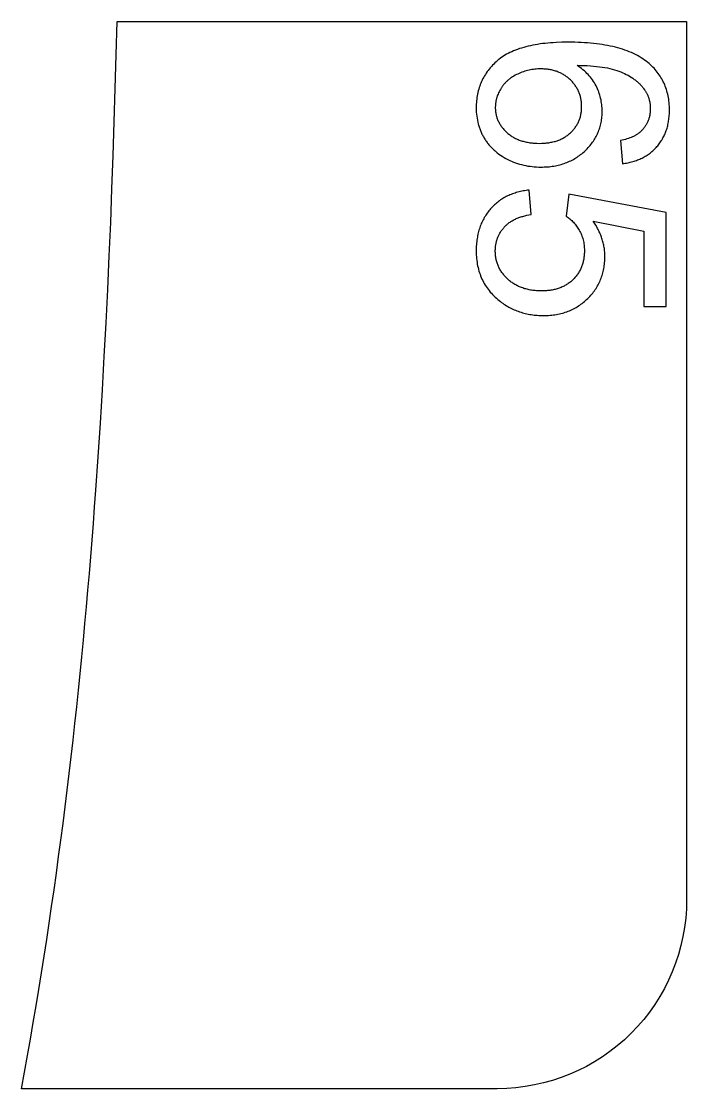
# Model space of a CAD drawing. Extents: x -16189 to 5251, y 3521 to 4024.
# Drawn here: x -13522.2 to -13346.5, y 3521.1 to 3803.1 of the extents above; entities that cross this region are included whole.
import ezdxf

# ---------------------------------------------------------------- set-up
doc = ezdxf.new("R2010")
doc.units = 0
doc.layers.add('LAYER_03', color=7, linetype='CONTINUOUS')

msp = doc.modelspace()

# ---------------------------------------------------------------- linework, layer by layer
at = {"layer": 'LAYER_03'}
for p, q in [((-13388.5, 3790.12), (-13388.88, 3790.02)), ((-13388.12, 3790.21), (-13388.5, 3790.12)), ((-13387.74, 3790.29), (-13388.12, 3790.21)), ((-13387.36, 3790.36), (-13387.74, 3790.29)), ((-13386.98, 3790.41), (-13387.36, 3790.36)), ((-13386.59, 3790.46), (-13386.98, 3790.41)), ((-13386.2, 3790.5), (-13386.59, 3790.46)), ((-13385.81, 3790.53), (-13386.2, 3790.5)), ((-13385.42, 3790.54), (-13385.81, 3790.53)), ((-13385.02, 3790.55), (-13385.42, 3790.54)), ((-13384.72, 3790.54), (-13385.02, 3790.55)), ((-13384.42, 3790.53), (-13384.72, 3790.54)), ((-13384.13, 3790.52), (-13384.42, 3790.53)), ((-13383.84, 3790.5), (-13384.13, 3790.52)), ((-13383.56, 3790.48), (-13383.84, 3790.5)), ((-13383.27, 3790.44), (-13383.56, 3790.48)), ((-13382.99, 3790.41), (-13383.27, 3790.44)), ((-13382.72, 3790.37), (-13382.99, 3790.41)), ((-13382.45, 3790.32), (-13382.72, 3790.37)), ((-13382.18, 3790.26), (-13382.45, 3790.32)), ((-13381.91, 3790.2), (-13382.18, 3790.26)), ((-13381.65, 3790.14), (-13381.91, 3790.2)), ((-13381.4, 3790.07), (-13381.65, 3790.14)), ((-13393.91, 3787.35), (-13394.04, 3787.22)), ((-13393.78, 3787.47), (-13393.91, 3787.35)), ((-13393.64, 3787.59), (-13393.78, 3787.47)), ((-13393.5, 3787.7), (-13393.64, 3787.59)), ((-13393.36, 3787.82), (-13393.5, 3787.7)), ((-13393.22, 3787.93), (-13393.36, 3787.82)), ((-13393.07, 3788.04), (-13393.22, 3787.93)), ((-13392.92, 3788.15), (-13393.07, 3788.04)), ((-13392.77, 3788.25), (-13392.92, 3788.15)), ((-13392.45, 3788.46), (-13392.77, 3788.25)), ((-13392.13, 3788.66), (-13392.45, 3788.46)), ((-13391.79, 3788.85), (-13392.13, 3788.66)), ((-13391.45, 3789.03), (-13391.79, 3788.85)), ((-13391.09, 3789.2), (-13391.45, 3789.03)), ((-13390.73, 3789.36), (-13391.09, 3789.2)), ((-13390.36, 3789.52), (-13390.73, 3789.36)), ((-13389.99, 3789.66), (-13390.36, 3789.52)), ((-13389.62, 3789.79), (-13389.99, 3789.66)), ((-13389.25, 3789.91), (-13389.62, 3789.79)), ((-13388.88, 3790.02), (-13389.25, 3789.91)), ((-13381.14, 3789.99), (-13381.4, 3790.07)), ((-13380.89, 3789.91), (-13381.14, 3789.99)), ((-13380.65, 3789.82), (-13380.89, 3789.91)), ((-13380.4, 3789.73), (-13380.65, 3789.82)), ((-13380.17, 3789.63), (-13380.4, 3789.73)), ((-13379.93, 3789.52), (-13380.17, 3789.63)), ((-13379.7, 3789.41), (-13379.93, 3789.52)), ((-13379.47, 3789.3), (-13379.7, 3789.41)), ((-13379.25, 3789.18), (-13379.47, 3789.3)), ((-13379.02, 3789.05), (-13379.25, 3789.18)), ((-13378.81, 3788.92), (-13379.02, 3789.05)), ((-13378.59, 3788.78), (-13378.81, 3788.92)), ((-13378.38, 3788.63), (-13378.59, 3788.78)), ((-13378.18, 3788.48), (-13378.38, 3788.63)), ((-13377.97, 3788.33), (-13378.18, 3788.48)), ((-13377.78, 3788.17), (-13377.97, 3788.33)), ((-13377.58, 3788), (-13377.78, 3788.17)), ((-13377.39, 3787.83), (-13377.58, 3788)), ((-13377.2, 3787.65), (-13377.39, 3787.83)), ((-13377.02, 3787.47), (-13377.2, 3787.65)), ((-13376.84, 3787.28), (-13377.02, 3787.47)), ((-13376.67, 3787.09), (-13376.84, 3787.28)), ((-13396.02, 3784.52), (-13396.17, 3784.21)), ((-13395.86, 3784.83), (-13396.02, 3784.52)), ((-13395.69, 3785.13), (-13395.86, 3784.83)), ((-13395.5, 3785.43), (-13395.69, 3785.13)), ((-13395.41, 3785.58), (-13395.5, 3785.43)), ((-13395.31, 3785.73), (-13395.41, 3785.58)), ((-13395.21, 3785.88), (-13395.31, 3785.73)), ((-13395.1, 3786.02), (-13395.21, 3785.88)), ((-13395, 3786.16), (-13395.1, 3786.02)), ((-13394.89, 3786.3), (-13395, 3786.16)), ((-13394.77, 3786.44), (-13394.89, 3786.3)), ((-13394.66, 3786.58), (-13394.77, 3786.44)), ((-13394.54, 3786.71), (-13394.66, 3786.58)), ((-13394.42, 3786.84), (-13394.54, 3786.71)), ((-13394.3, 3786.97), (-13394.42, 3786.84)), ((-13394.17, 3787.1), (-13394.3, 3786.97)), ((-13394.04, 3787.22), (-13394.17, 3787.1)), ((-13376.5, 3786.91), (-13376.67, 3787.09)), ((-13376.34, 3786.71), (-13376.5, 3786.91)), ((-13376.19, 3786.52), (-13376.34, 3786.71)), ((-13376.04, 3786.32), (-13376.19, 3786.52)), ((-13375.9, 3786.12), (-13376.04, 3786.32)), ((-13375.76, 3785.92), (-13375.9, 3786.12)), ((-13375.63, 3785.72), (-13375.76, 3785.92)), ((-13375.5, 3785.51), (-13375.63, 3785.72)), ((-13375.38, 3785.3), (-13375.5, 3785.51)), ((-13375.27, 3785.09), (-13375.38, 3785.3)), ((-13375.16, 3784.87), (-13375.27, 3785.09)), ((-13375.06, 3784.66), (-13375.16, 3784.87)), ((-13374.96, 3784.44), (-13375.06, 3784.66)), ((-13396.92, 3781.67), (-13396.95, 3781.51)), ((-13396.9, 3781.83), (-13396.92, 3781.67)), ((-13396.87, 3781.99), (-13396.9, 3781.83)), ((-13396.84, 3782.15), (-13396.87, 3781.99)), ((-13396.81, 3782.32), (-13396.84, 3782.15)), ((-13396.77, 3782.48), (-13396.81, 3782.32)), ((-13396.73, 3782.64), (-13396.77, 3782.48)), ((-13396.69, 3782.8), (-13396.73, 3782.64)), ((-13396.64, 3782.95), (-13396.69, 3782.8)), ((-13396.59, 3783.11), (-13396.64, 3782.95)), ((-13396.54, 3783.27), (-13396.59, 3783.11)), ((-13396.49, 3783.43), (-13396.54, 3783.27)), ((-13396.43, 3783.59), (-13396.49, 3783.43)), ((-13396.3, 3783.9), (-13396.43, 3783.59)), ((-13396.17, 3784.21), (-13396.3, 3783.9)), ((-13374.87, 3784.22), (-13374.96, 3784.44)), ((-13374.79, 3783.99), (-13374.87, 3784.22)), ((-13374.71, 3783.76), (-13374.79, 3783.99)), ((-13374.64, 3783.54), (-13374.71, 3783.76)), ((-13374.57, 3783.3), (-13374.64, 3783.54)), ((-13374.51, 3783.07), (-13374.57, 3783.3)), ((-13374.45, 3782.83), (-13374.51, 3783.07)), ((-13374.4, 3782.59), (-13374.45, 3782.83)), ((-13374.36, 3782.35), (-13374.4, 3782.59)), ((-13374.32, 3782.11), (-13374.36, 3782.35)), ((-13374.29, 3781.86), (-13374.32, 3782.11)), ((-13374.26, 3781.61), (-13374.29, 3781.86)), ((-13397.01, 3780.69), (-13397.02, 3780.52)), ((-13397.02, 3780.52), (-13397.02, 3780.36)), ((-13397.02, 3780.36), (-13397.02, 3780.11)), ((-13397.02, 3780.11), (-13397.01, 3779.87)), ((-13397, 3781.02), (-13397.01, 3780.85)), ((-13397.01, 3780.85), (-13397.01, 3780.69)), ((-13397.01, 3779.87), (-13396.99, 3779.64)), ((-13396.98, 3781.18), (-13397, 3781.02)), ((-13396.99, 3779.64), (-13396.97, 3779.4)), ((-13396.97, 3781.34), (-13396.98, 3781.18)), ((-13396.95, 3781.51), (-13396.97, 3781.34)), ((-13396.97, 3779.4), (-13396.94, 3779.17)), ((-13396.94, 3779.17), (-13396.91, 3778.94)), ((-13396.91, 3778.94), (-13396.87, 3778.71)), ((-13374.4, 3778.59), (-13374.36, 3778.83)), ((-13374.36, 3778.83), (-13374.32, 3779.07)), ((-13374.32, 3779.07), (-13374.29, 3779.32)), ((-13374.29, 3779.32), (-13374.26, 3779.57)), ((-13374.24, 3781.36), (-13374.26, 3781.61)), ((-13374.26, 3779.57), (-13374.24, 3779.82)), ((-13374.23, 3781.11), (-13374.24, 3781.36)), ((-13374.24, 3779.82), (-13374.23, 3780.08)), ((-13374.22, 3780.85), (-13374.23, 3781.11)), ((-13374.23, 3780.08), (-13374.22, 3780.33)), ((-13374.22, 3780.59), (-13374.22, 3780.85)), ((-13374.22, 3780.33), (-13374.22, 3780.59)), ((-13396.87, 3778.71), (-13396.82, 3778.48)), ((-13396.82, 3778.48), (-13396.77, 3778.26)), ((-13396.77, 3778.26), (-13396.71, 3778.03)), ((-13396.71, 3778.03), (-13396.65, 3777.81)), ((-13396.65, 3777.81), (-13396.58, 3777.59)), ((-13396.58, 3777.59), (-13396.5, 3777.38)), ((-13396.5, 3777.38), (-13396.42, 3777.16)), ((-13396.42, 3777.16), (-13396.33, 3776.95)), ((-13396.33, 3776.95), (-13396.24, 3776.74)), ((-13396.24, 3776.74), (-13396.13, 3776.53)), ((-13396.13, 3776.53), (-13396.03, 3776.33)), ((-13396.03, 3776.33), (-13395.91, 3776.13)), ((-13395.91, 3776.13), (-13395.79, 3775.92)), ((-13375.38, 3775.91), (-13375.27, 3776.12)), ((-13375.27, 3776.12), (-13375.16, 3776.33)), ((-13375.16, 3776.33), (-13375.06, 3776.54)), ((-13375.06, 3776.54), (-13374.96, 3776.76)), ((-13374.96, 3776.76), (-13374.87, 3776.98)), ((-13374.87, 3776.98), (-13374.79, 3777.2)), ((-13374.79, 3777.2), (-13374.71, 3777.42)), ((-13374.71, 3777.42), (-13374.64, 3777.65)), ((-13374.64, 3777.65), (-13374.57, 3777.88)), ((-13374.57, 3777.88), (-13374.51, 3778.11)), ((-13374.51, 3778.11), (-13374.45, 3778.35)), ((-13374.45, 3778.35), (-13374.4, 3778.59)), ((-13395.79, 3775.92), (-13395.67, 3775.73)), ((-13395.67, 3775.73), (-13395.54, 3775.53)), ((-13395.54, 3775.53), (-13395.4, 3775.33)), ((-13395.4, 3775.33), (-13395.26, 3775.14)), ((-13395.26, 3775.14), (-13395.11, 3774.95)), ((-13395.11, 3774.95), (-13394.95, 3774.76)), ((-13394.95, 3774.76), (-13394.79, 3774.58)), ((-13394.79, 3774.58), (-13394.62, 3774.39)), ((-13394.62, 3774.39), (-13394.44, 3774.21)), ((-13394.44, 3774.21), (-13394.26, 3774.03)), ((-13394.26, 3774.03), (-13394.08, 3773.85)), ((-13394.08, 3773.85), (-13393.88, 3773.68)), ((-13393.88, 3773.68), (-13393.69, 3773.5)), ((-13393.69, 3773.5), (-13393.48, 3773.34)), ((-13393.48, 3773.34), (-13393.28, 3773.18)), ((-13393.28, 3773.18), (-13393.06, 3773.02)), ((-13377.78, 3773.15), (-13377.58, 3773.31)), ((-13377.58, 3773.31), (-13377.39, 3773.47)), ((-13377.39, 3773.47), (-13377.2, 3773.64)), ((-13377.2, 3773.64), (-13377.02, 3773.81)), ((-13377.02, 3773.81), (-13376.84, 3773.99)), ((-13376.84, 3773.99), (-13376.67, 3774.17)), ((-13376.67, 3774.17), (-13376.5, 3774.35)), ((-13376.5, 3774.35), (-13376.34, 3774.54)), ((-13376.34, 3774.54), (-13376.19, 3774.73)), ((-13376.19, 3774.73), (-13376.04, 3774.92)), ((-13376.04, 3774.92), (-13375.9, 3775.11)), ((-13375.9, 3775.11), (-13375.76, 3775.31)), ((-13375.76, 3775.31), (-13375.63, 3775.51)), ((-13375.63, 3775.51), (-13375.5, 3775.71)), ((-13375.5, 3775.71), (-13375.38, 3775.91)), ((-13393.06, 3773.02), (-13392.85, 3772.87)), ((-13392.85, 3772.87), (-13392.63, 3772.73)), ((-13392.63, 3772.73), (-13392.4, 3772.59)), ((-13392.4, 3772.59), (-13392.18, 3772.45)), ((-13392.18, 3772.45), (-13391.94, 3772.32)), ((-13391.94, 3772.32), (-13391.7, 3772.2)), ((-13391.7, 3772.2), (-13391.46, 3772.08)), ((-13391.46, 3772.08), (-13391.22, 3771.97)), ((-13391.22, 3771.97), (-13390.97, 3771.87)), ((-13390.97, 3771.87), (-13390.71, 3771.76)), ((-13390.71, 3771.76), (-13390.45, 3771.67)), ((-13390.45, 3771.67), (-13390.19, 3771.58)), ((-13390.19, 3771.58), (-13389.92, 3771.49)), ((-13389.92, 3771.49), (-13389.64, 3771.42)), ((-13389.64, 3771.42), (-13389.37, 3771.34)), ((-13389.37, 3771.34), (-13389.09, 3771.27)), ((-13389.09, 3771.27), (-13388.8, 3771.21)), ((-13388.8, 3771.21), (-13388.51, 3771.15)), ((-13388.51, 3771.15), (-13388.21, 3771.1)), ((-13388.21, 3771.1), (-13387.92, 3771.05)), ((-13387.92, 3771.05), (-13387.61, 3771.01)), ((-13387.61, 3771.01), (-13387.3, 3770.98)), ((-13387.3, 3770.98), (-13386.99, 3770.95)), ((-13386.99, 3770.95), (-13386.67, 3770.92)), ((-13386.67, 3770.92), (-13386.35, 3770.9)), ((-13386.35, 3770.9), (-13386.03, 3770.89)), ((-13386.03, 3770.89), (-13385.36, 3770.88)), ((-13385.36, 3770.88), (-13384.72, 3770.89)), ((-13384.72, 3770.89), (-13384.41, 3770.9)), ((-13384.41, 3770.9), (-13384.1, 3770.92)), ((-13384.1, 3770.92), (-13383.8, 3770.95)), ((-13383.8, 3770.95), (-13383.5, 3770.98)), ((-13383.5, 3770.98), (-13383.2, 3771.01)), ((-13383.2, 3771.01), (-13382.91, 3771.05)), ((-13382.91, 3771.05), (-13382.62, 3771.1)), ((-13382.62, 3771.1), (-13382.34, 3771.15)), ((-13382.34, 3771.15), (-13382.06, 3771.21)), ((-13382.06, 3771.21), (-13381.79, 3771.27)), ((-13381.79, 3771.27), (-13381.52, 3771.34)), ((-13381.52, 3771.34), (-13381.25, 3771.41)), ((-13381.25, 3771.41), (-13380.99, 3771.49)), ((-13380.99, 3771.49), (-13380.73, 3771.57)), ((-13380.73, 3771.57), (-13380.48, 3771.66)), ((-13380.48, 3771.66), (-13380.23, 3771.75)), ((-13380.23, 3771.75), (-13379.99, 3771.85)), ((-13379.99, 3771.85), (-13379.75, 3771.96)), ((-13379.75, 3771.96), (-13379.51, 3772.07)), ((-13379.51, 3772.07), (-13379.28, 3772.19)), ((-13379.28, 3772.19), (-13379.05, 3772.31)), ((-13379.05, 3772.31), (-13378.83, 3772.43)), ((-13378.83, 3772.43), (-13378.61, 3772.57)), ((-13378.61, 3772.57), (-13378.4, 3772.7)), ((-13378.4, 3772.7), (-13378.19, 3772.85)), ((-13378.19, 3772.85), (-13377.98, 3772.99)), ((-13377.98, 3772.99), (-13377.78, 3773.15))]:
    msp.add_line(p, q, dxfattribs=at)
msp.add_lwpolyline([(-13396.5, 3521.11), (-13522.16, 3521.11), (-13521.35, 3525.48), (-13520.55, 3529.85), (-13519.77, 3534.23), (-13519.01, 3538.6), (-13518.27, 3542.97), (-13517.54, 3547.35), (-13516.83, 3551.73), (-13516.14, 3556.11), (-13515.46, 3560.49), (-13514.8, 3564.87), (-13514.16, 3569.26), (-13513.53, 3573.64), (-13512.91, 3578.03), (-13512.31, 3582.41), (-13511.73, 3586.8), (-13511.16, 3591.19), (-13510.6, 3595.59), (-13510.06, 3599.98), (-13509.53, 3604.37), (-13509.01, 3608.77), (-13508.51, 3613.17), (-13508.03, 3617.56), (-13507.55, 3621.96), (-13507.09, 3626.36), (-13506.64, 3630.76), (-13506.21, 3635.17), (-13505.78, 3639.57), (-13505.37, 3643.98), (-13504.97, 3648.38), (-13504.58, 3652.79), (-13504.21, 3657.2), (-13503.84, 3661.6), (-13503.49, 3666.01), (-13503.14, 3670.43), (-13502.81, 3674.84), (-13502.49, 3679.25), (-13501.87, 3688.08), (-13501.3, 3696.91), (-13500.76, 3705.74), (-13500.25, 3714.58), (-13499.78, 3723.42), (-13499.35, 3732.27), (-13498.95, 3741.12), (-13498.57, 3749.97), (-13498.23, 3758.82), (-13497.91, 3767.67), (-13497.62, 3776.53), (-13497.36, 3785.39), (-13497.11, 3794.25), (-13496.89, 3803.11), (-13346.5, 3803.11), (-13346.5, 3571.11, -0.414214)], format="xyb", close=True, dxfattribs=at)
for points in [[(-13363.48, 3765.5), (-13363.12, 3765.54), (-13362.76, 3765.6), (-13362.41, 3765.66), (-13362.06, 3765.73), (-13361.72, 3765.8), (-13361.38, 3765.88), (-13361.05, 3765.97), (-13360.73, 3766.06), (-13360.4, 3766.16), (-13360.09, 3766.26), (-13359.77, 3766.37), (-13359.47, 3766.48), (-13359.16, 3766.6), (-13358.86, 3766.73), (-13358.57, 3766.86), (-13358.28, 3767), (-13358, 3767.14), (-13357.72, 3767.29), (-13357.45, 3767.45), (-13357.18, 3767.61), (-13356.92, 3767.78), (-13356.66, 3767.95), (-13356.41, 3768.13), (-13356.16, 3768.32), (-13355.91, 3768.51), (-13355.68, 3768.7), (-13355.44, 3768.91), (-13355.21, 3769.12), (-13354.99, 3769.33), (-13354.77, 3769.55), (-13354.56, 3769.78), (-13354.35, 3770.01), (-13354.14, 3770.25), (-13353.95, 3770.49), (-13353.76, 3770.74), (-13353.57, 3770.99), (-13353.4, 3771.24), (-13353.22, 3771.5), (-13353.06, 3771.76), (-13352.9, 3772.03), (-13352.75, 3772.3), (-13352.6, 3772.57), (-13352.47, 3772.85), (-13352.33, 3773.14), (-13352.21, 3773.42), (-13352.09, 3773.71), (-13351.97, 3774.01), (-13351.87, 3774.31), (-13351.77, 3774.61), (-13351.67, 3774.92), (-13351.59, 3775.23), (-13351.51, 3775.55), (-13351.43, 3775.87), (-13351.36, 3776.2), (-13351.3, 3776.53), (-13351.25, 3776.86), (-13351.2, 3777.2), (-13351.16, 3777.54), (-13351.12, 3777.88), (-13351.09, 3778.23), (-13351.07, 3778.59), (-13351.05, 3778.95), (-13351.04, 3779.31), (-13351.04, 3779.67), (-13351.05, 3780.16), (-13351.06, 3780.65), (-13351.09, 3781.13), (-13351.13, 3781.6), (-13351.18, 3782.07), (-13351.24, 3782.53), (-13351.32, 3782.98), (-13351.4, 3783.43), (-13351.49, 3783.87), (-13351.6, 3784.3), (-13351.72, 3784.73), (-13351.85, 3785.15), (-13351.99, 3785.56), (-13352.14, 3785.97), (-13352.3, 3786.38), (-13352.47, 3786.77), (-13352.66, 3787.16), (-13352.85, 3787.54), (-13353.06, 3787.92), (-13353.28, 3788.29), (-13353.51, 3788.66), (-13353.75, 3789.02), (-13354, 3789.37), (-13354.26, 3789.71), (-13354.54, 3790.05), (-13354.82, 3790.39), (-13355.12, 3790.71), (-13355.43, 3791.03), (-13355.74, 3791.35), (-13356.07, 3791.65), (-13356.42, 3791.96), (-13356.77, 3792.25), (-13357.19, 3792.58), (-13357.62, 3792.9), (-13358.07, 3793.21), (-13358.54, 3793.5), (-13359.02, 3793.79), (-13359.51, 3794.07), (-13360.02, 3794.34), (-13360.55, 3794.59), (-13361.09, 3794.84), (-13361.65, 3795.07), (-13362.22, 3795.3), (-13362.81, 3795.51), (-13363.42, 3795.72), (-13364.04, 3795.91), (-13364.67, 3796.09), (-13365.32, 3796.26), (-13365.99, 3796.43), (-13366.67, 3796.58), (-13367.37, 3796.72), (-13368.08, 3796.85), (-13368.81, 3796.97), (-13369.55, 3797.08), (-13370.31, 3797.18), (-13371.08, 3797.27), (-13371.87, 3797.35), (-13372.68, 3797.41), (-13373.5, 3797.47), (-13374.33, 3797.52), (-13375.18, 3797.55), (-13376.05, 3797.58), (-13376.93, 3797.6), (-13377.83, 3797.6), (-13379.42, 3797.58), (-13380.95, 3797.53), (-13381.7, 3797.48), (-13382.43, 3797.43), (-13383.15, 3797.37), (-13383.85, 3797.3), (-13384.54, 3797.22), (-13385.21, 3797.13), (-13385.87, 3797.03), (-13386.52, 3796.92), (-13387.15, 3796.8), (-13387.76, 3796.68), (-13388.37, 3796.54), (-13388.95, 3796.39), (-13389.53, 3796.24), (-13390.09, 3796.07), (-13390.63, 3795.9), (-13391.16, 3795.71), (-13391.68, 3795.52), (-13392.18, 3795.31), (-13392.67, 3795.1), (-13393.15, 3794.88), (-13393.61, 3794.65), (-13394.05, 3794.41), (-13394.48, 3794.16), (-13394.9, 3793.9), (-13395.3, 3793.63), (-13395.69, 3793.35), (-13396.06, 3793.06), (-13396.25, 3792.91), (-13396.42, 3792.76), (-13396.77, 3792.46), (-13397.11, 3792.15), (-13397.43, 3791.83), (-13397.75, 3791.51), (-13398.05, 3791.18), (-13398.34, 3790.85), (-13398.62, 3790.51), (-13398.89, 3790.16), (-13399.15, 3789.82), (-13399.4, 3789.46), (-13399.63, 3789.1), (-13399.86, 3788.73), (-13400.08, 3788.36), (-13400.28, 3787.99), (-13400.47, 3787.6), (-13400.65, 3787.21), (-13400.82, 3786.82), (-13400.98, 3786.42), (-13401.13, 3786.02), (-13401.27, 3785.61), (-13401.4, 3785.19), (-13401.51, 3784.77), (-13401.62, 3784.34), (-13401.71, 3783.91), (-13401.79, 3783.47), (-13401.87, 3783.03), (-13401.93, 3782.58), (-13401.98, 3782.13), (-13402.01, 3781.67), (-13402.04, 3781.2), (-13402.06, 3780.73), (-13402.06, 3780.25), (-13402.06, 3779.69), (-13402.03, 3779.14), (-13401.99, 3778.6), (-13401.93, 3778.06), (-13401.85, 3777.53), (-13401.76, 3777.01), (-13401.65, 3776.5), (-13401.53, 3775.99), (-13401.46, 3775.74), (-13401.38, 3775.49), (-13401.31, 3775.25), (-13401.23, 3775), (-13401.14, 3774.76), (-13401.05, 3774.52), (-13400.95, 3774.28), (-13400.86, 3774.04), (-13400.75, 3773.81), (-13400.65, 3773.57), (-13400.54, 3773.34), (-13400.42, 3773.11), (-13400.3, 3772.88), (-13400.18, 3772.66), (-13400.05, 3772.43), (-13399.92, 3772.21), (-13399.78, 3771.99), (-13399.64, 3771.77), (-13399.5, 3771.56), (-13399.35, 3771.35), (-13399.2, 3771.14), (-13399.05, 3770.93), (-13398.89, 3770.73), (-13398.72, 3770.53), (-13398.56, 3770.34), (-13398.39, 3770.14), (-13398.22, 3769.95), (-13398.04, 3769.76), (-13397.86, 3769.58), (-13397.68, 3769.4), (-13397.49, 3769.22), (-13397.3, 3769.04), (-13397.1, 3768.87), (-13396.9, 3768.7), (-13396.7, 3768.53), (-13396.49, 3768.37), (-13396.07, 3768.05), (-13395.63, 3767.75), (-13395.18, 3767.45), (-13394.71, 3767.17), (-13394.23, 3766.9), (-13393.73, 3766.64), (-13393.22, 3766.39), (-13392.71, 3766.16), (-13392.19, 3765.95), (-13391.67, 3765.75), (-13391.14, 3765.57), (-13390.61, 3765.4), (-13390.07, 3765.25), (-13389.53, 3765.12), (-13388.98, 3765), (-13388.42, 3764.89), (-13387.86, 3764.81), (-13387.3, 3764.74), (-13386.73, 3764.68), (-13386.15, 3764.64), (-13385.57, 3764.62), (-13384.99, 3764.61), (-13384.54, 3764.61), (-13384.1, 3764.63), (-13383.67, 3764.65), (-13383.24, 3764.68), (-13382.82, 3764.71), (-13382.4, 3764.76), (-13381.98, 3764.82), (-13381.57, 3764.88), (-13381.17, 3764.95), (-13380.77, 3765.03), (-13380.38, 3765.12), (-13379.99, 3765.22), (-13379.61, 3765.32), (-13379.23, 3765.43), (-13378.86, 3765.56), (-13378.49, 3765.69), (-13378.13, 3765.83), (-13377.77, 3765.97), (-13377.42, 3766.13), (-13377.07, 3766.29), (-13376.73, 3766.47), (-13376.4, 3766.65), (-13376.06, 3766.84), (-13375.74, 3767.03), (-13375.42, 3767.24), (-13375.1, 3767.46), (-13374.79, 3767.68), (-13374.49, 3767.91), (-13374.18, 3768.15), (-13373.89, 3768.4), (-13373.6, 3768.66), (-13373.31, 3768.92), (-13373.04, 3769.19), (-13372.77, 3769.47), (-13372.51, 3769.74), (-13372.26, 3770.03), (-13372.01, 3770.31), (-13371.78, 3770.6), (-13371.56, 3770.89), (-13371.34, 3771.19), (-13371.13, 3771.49), (-13370.93, 3771.79), (-13370.74, 3772.1), (-13370.56, 3772.41), (-13370.39, 3772.72), (-13370.23, 3773.04), (-13370.07, 3773.36), (-13369.93, 3773.69), (-13369.79, 3774.02), (-13369.66, 3774.35), (-13369.54, 3774.68), (-13369.43, 3775.02), (-13369.33, 3775.36), (-13369.24, 3775.71), (-13369.16, 3776.06), (-13369.08, 3776.41), (-13369.01, 3776.77), (-13368.96, 3777.13), (-13368.91, 3777.49), (-13368.87, 3777.86), (-13368.84, 3778.23), (-13368.82, 3778.61), (-13368.8, 3778.99), (-13368.8, 3779.37), (-13368.81, 3779.8), (-13368.82, 3780.24), (-13368.86, 3780.67), (-13368.9, 3781.1), (-13368.96, 3781.53), (-13369.03, 3781.96), (-13369.11, 3782.38), (-13369.21, 3782.8), (-13369.32, 3783.22), (-13369.44, 3783.64), (-13369.57, 3784.05), (-13369.72, 3784.46), (-13369.88, 3784.87), (-13370.05, 3785.28), (-13370.24, 3785.68), (-13370.43, 3786.08), (-13370.65, 3786.48), (-13370.87, 3786.87), (-13371.11, 3787.25), (-13371.36, 3787.62), (-13371.63, 3787.99), (-13371.91, 3788.35), (-13372.2, 3788.7), (-13372.51, 3789.04), (-13372.83, 3789.37), (-13373.16, 3789.7), (-13373.51, 3790.02), (-13373.87, 3790.33), (-13374.24, 3790.64), (-13374.63, 3790.93), (-13375.03, 3791.22), (-13375.45, 3791.5), (-13374.52, 3791.49), (-13373.62, 3791.46), (-13372.75, 3791.42), (-13371.91, 3791.37), (-13371.09, 3791.3), (-13370.31, 3791.22), (-13369.54, 3791.13), (-13368.81, 3791.03), (-13368.1, 3790.92), (-13367.42, 3790.79), (-13366.76, 3790.65), (-13366.13, 3790.5), (-13365.53, 3790.33), (-13364.96, 3790.15), (-13364.68, 3790.06), (-13364.41, 3789.96), (-13364.15, 3789.87), (-13363.89, 3789.76), (-13363.39, 3789.55), (-13362.91, 3789.33), (-13362.44, 3789.09), (-13361.98, 3788.85), (-13361.55, 3788.6), (-13361.12, 3788.34), (-13360.71, 3788.07), (-13360.32, 3787.79), (-13360.13, 3787.64), (-13359.94, 3787.5), (-13359.76, 3787.35), (-13359.58, 3787.2), (-13359.4, 3787.04), (-13359.23, 3786.89), (-13359.06, 3786.73), (-13358.9, 3786.57), (-13358.74, 3786.4), (-13358.58, 3786.24), (-13358.43, 3786.07), (-13358.28, 3785.9), (-13358.14, 3785.73), (-13357.99, 3785.55), (-13357.86, 3785.38), (-13357.62, 3785.06), (-13357.52, 3784.92), (-13357.43, 3784.77), (-13357.34, 3784.63), (-13357.25, 3784.49), (-13357.17, 3784.34), (-13357.08, 3784.19), (-13357.01, 3784.04), (-13356.93, 3783.89), (-13356.86, 3783.74), (-13356.79, 3783.59), (-13356.72, 3783.43), (-13356.66, 3783.28), (-13356.6, 3783.12), (-13356.55, 3782.96), (-13356.49, 3782.8), (-13356.45, 3782.64), (-13356.4, 3782.48), (-13356.36, 3782.31), (-13356.32, 3782.15), (-13356.28, 3781.98), (-13356.25, 3781.81), (-13356.22, 3781.64), (-13356.19, 3781.47), (-13356.16, 3781.3), (-13356.14, 3781.12), (-13356.13, 3780.95), (-13356.11, 3780.77), (-13356.1, 3780.59), (-13356.09, 3780.41), (-13356.09, 3780.23), (-13356.09, 3780.05), (-13356.09, 3779.82), (-13356.1, 3779.6), (-13356.11, 3779.38), (-13356.13, 3779.16), (-13356.15, 3778.94), (-13356.18, 3778.72), (-13356.21, 3778.51), (-13356.25, 3778.3), (-13356.29, 3778.09), (-13356.34, 3777.88), (-13356.4, 3777.68), (-13356.45, 3777.48), (-13356.52, 3777.28), (-13356.59, 3777.08), (-13356.66, 3776.88), (-13356.74, 3776.69), (-13356.83, 3776.5), (-13356.92, 3776.31), (-13357.01, 3776.13), (-13357.11, 3775.94), (-13357.22, 3775.76), (-13357.33, 3775.58), (-13357.44, 3775.4), (-13357.56, 3775.23), (-13357.69, 3775.06), (-13357.82, 3774.89), (-13357.95, 3774.72), (-13358.1, 3774.55), (-13358.24, 3774.39), (-13358.39, 3774.23), (-13358.55, 3774.07), (-13358.71, 3773.91), (-13358.81, 3773.82), (-13358.92, 3773.73), (-13359.03, 3773.64), (-13359.15, 3773.55), (-13359.27, 3773.46), (-13359.39, 3773.38), (-13359.52, 3773.29), (-13359.65, 3773.21), (-13359.79, 3773.12), (-13359.93, 3773.04), (-13360.07, 3772.96), (-13360.22, 3772.88), (-13360.52, 3772.73), (-13360.84, 3772.58), (-13361.18, 3772.44), (-13361.53, 3772.31), (-13361.89, 3772.17), (-13362.28, 3772.05), (-13362.67, 3771.93), (-13363.09, 3771.81), (-13363.52, 3771.7), (-13363.96, 3771.6)], [(-13388.12, 3758.51), (-13388.52, 3758.47), (-13388.9, 3758.42), (-13389.28, 3758.36), (-13389.66, 3758.3), (-13390.03, 3758.23), (-13390.4, 3758.15), (-13390.76, 3758.06), (-13391.12, 3757.97), (-13391.47, 3757.87), (-13391.82, 3757.76), (-13392.16, 3757.65), (-13392.5, 3757.53), (-13392.84, 3757.4), (-13393.16, 3757.26), (-13393.49, 3757.12), (-13393.81, 3756.97), (-13394.12, 3756.81), (-13394.43, 3756.65), (-13394.73, 3756.48), (-13395.03, 3756.3), (-13395.33, 3756.11), (-13395.62, 3755.92), (-13395.9, 3755.72), (-13396.18, 3755.51), (-13396.46, 3755.29), (-13396.73, 3755.07), (-13396.99, 3754.84), (-13397.25, 3754.6), (-13397.51, 3754.36), (-13397.76, 3754.11), (-13398.01, 3753.85), (-13398.25, 3753.58), (-13398.48, 3753.31), (-13398.71, 3753.03), (-13398.93, 3752.75), (-13399.14, 3752.47), (-13399.35, 3752.17), (-13399.54, 3751.88), (-13399.73, 3751.58), (-13399.92, 3751.27), (-13400.09, 3750.96), (-13400.26, 3750.64), (-13400.42, 3750.32), (-13400.57, 3750), (-13400.72, 3749.67), (-13400.86, 3749.33), (-13400.99, 3748.99), (-13401.11, 3748.65), (-13401.23, 3748.3), (-13401.33, 3747.94), (-13401.43, 3747.58), (-13401.53, 3747.22), (-13401.61, 3746.85), (-13401.69, 3746.47), (-13401.76, 3746.09), (-13401.83, 3745.71), (-13401.88, 3745.32), (-13401.93, 3744.92), (-13401.97, 3744.52), (-13402, 3744.12), (-13402.03, 3743.71), (-13402.05, 3743.3), (-13402.06, 3742.88), (-13402.06, 3742.45), (-13402.06, 3741.94), (-13402.04, 3741.43), (-13402.01, 3740.93), (-13401.97, 3740.43), (-13401.92, 3739.94), (-13401.85, 3739.46), (-13401.77, 3738.98), (-13401.68, 3738.52), (-13401.58, 3738.05), (-13401.47, 3737.6), (-13401.35, 3737.15), (-13401.21, 3736.71), (-13401.06, 3736.28), (-13400.9, 3735.85), (-13400.73, 3735.43), (-13400.55, 3735.02), (-13400.35, 3734.61), (-13400.14, 3734.21), (-13399.93, 3733.82), (-13399.69, 3733.43), (-13399.45, 3733.05), (-13399.2, 3732.68), (-13398.93, 3732.31), (-13398.65, 3731.96), (-13398.36, 3731.6), (-13398.06, 3731.26), (-13397.74, 3730.92), (-13397.42, 3730.59), (-13397.08, 3730.26), (-13396.73, 3729.95), (-13396.37, 3729.64), (-13396, 3729.33), (-13395.69, 3729.09), (-13395.37, 3728.85), (-13395.05, 3728.63), (-13394.73, 3728.41), (-13394.41, 3728.19), (-13394.08, 3727.99), (-13393.75, 3727.79), (-13393.41, 3727.6), (-13393.07, 3727.42), (-13392.73, 3727.25), (-13392.38, 3727.08), (-13392.03, 3726.92), (-13391.68, 3726.77), (-13391.32, 3726.63), (-13390.96, 3726.5), (-13390.6, 3726.37), (-13390.23, 3726.25), (-13389.86, 3726.14), (-13389.48, 3726.03), (-13389.1, 3725.94), (-13388.72, 3725.85), (-13388.33, 3725.77), (-13387.94, 3725.69), (-13387.55, 3725.63), (-13387.15, 3725.57), (-13386.75, 3725.52), (-13386.35, 3725.48), (-13385.94, 3725.44), (-13385.53, 3725.41), (-13385.11, 3725.39), (-13384.69, 3725.38), (-13384.27, 3725.38), (-13383.83, 3725.38), (-13383.39, 3725.4), (-13382.96, 3725.42), (-13382.53, 3725.45), (-13382.11, 3725.49), (-13381.69, 3725.54), (-13381.28, 3725.59), (-13380.87, 3725.66), (-13380.47, 3725.74), (-13380.07, 3725.82), (-13379.68, 3725.91), (-13379.29, 3726.01), (-13378.91, 3726.12), (-13378.54, 3726.24), (-13378.16, 3726.37), (-13377.8, 3726.5), (-13377.44, 3726.65), (-13377.08, 3726.8), (-13376.73, 3726.97), (-13376.38, 3727.14), (-13376.04, 3727.32), (-13375.7, 3727.51), (-13375.37, 3727.7), (-13375.04, 3727.91), (-13374.72, 3728.13), (-13374.41, 3728.35), (-13374.1, 3728.58), (-13373.79, 3728.82), (-13373.49, 3729.07), (-13373.19, 3729.33), (-13372.9, 3729.6), (-13372.62, 3729.88), (-13372.34, 3730.16), (-13372.07, 3730.45), (-13371.81, 3730.74), (-13371.55, 3731.03), (-13371.31, 3731.33), (-13371.08, 3731.64), (-13370.85, 3731.94), (-13370.63, 3732.26), (-13370.42, 3732.57), (-13370.23, 3732.89), (-13370.04, 3733.21), (-13369.85, 3733.54), (-13369.68, 3733.87), (-13369.52, 3734.21), (-13369.36, 3734.55), (-13369.22, 3734.89), (-13369.08, 3735.24), (-13368.95, 3735.59), (-13368.83, 3735.94), (-13368.72, 3736.3), (-13368.62, 3736.66), (-13368.53, 3737.03), (-13368.44, 3737.4), (-13368.37, 3737.78), (-13368.3, 3738.16), (-13368.24, 3738.54), (-13368.19, 3738.93), (-13368.15, 3739.32), (-13368.12, 3739.71), (-13368.1, 3740.11), (-13368.09, 3740.51), (-13368.08, 3740.92), (-13368.09, 3741.23), (-13368.1, 3741.54), (-13368.11, 3741.84), (-13368.13, 3742.15), (-13368.16, 3742.45), (-13368.19, 3742.76), (-13368.23, 3743.06), (-13368.28, 3743.36), (-13368.33, 3743.67), (-13368.39, 3743.97), (-13368.45, 3744.27), (-13368.52, 3744.57), (-13368.6, 3744.86), (-13368.68, 3745.16), (-13368.77, 3745.46), (-13368.87, 3745.75), (-13368.97, 3746.05), (-13369.08, 3746.34), (-13369.19, 3746.63), (-13369.31, 3746.93), (-13369.43, 3747.22), (-13369.57, 3747.51), (-13369.7, 3747.8), (-13369.85, 3748.09), (-13370, 3748.37), (-13370.15, 3748.66), (-13370.48, 3749.23), (-13370.84, 3749.8), (-13371.22, 3750.36), (-13357.79, 3747.67), (-13357.79, 3727.73), (-13351.93, 3727.73), (-13351.93, 3752.58), (-13377.59, 3757.42), (-13378.34, 3751.66), (-13378.08, 3751.48), (-13377.82, 3751.3), (-13377.57, 3751.11), (-13377.32, 3750.91), (-13377.08, 3750.71), (-13376.84, 3750.49), (-13376.62, 3750.27), (-13376.4, 3750.04), (-13376.18, 3749.8), (-13375.97, 3749.55), (-13375.77, 3749.3), (-13375.57, 3749.04), (-13375.38, 3748.77), (-13375.2, 3748.49), (-13375.02, 3748.2), (-13374.85, 3747.91), (-13374.69, 3747.61), (-13374.53, 3747.3), (-13374.39, 3746.99), (-13374.26, 3746.68), (-13374.14, 3746.36), (-13374.03, 3746.04), (-13373.93, 3745.71), (-13373.84, 3745.38), (-13373.76, 3745.04), (-13373.69, 3744.7), (-13373.63, 3744.35), (-13373.59, 3744), (-13373.55, 3743.65), (-13373.52, 3743.29), (-13373.51, 3742.93), (-13373.5, 3742.56), (-13373.51, 3742.26), (-13373.51, 3741.97), (-13373.53, 3741.68), (-13373.55, 3741.39), (-13373.58, 3741.11), (-13373.61, 3740.83), (-13373.65, 3740.56), (-13373.69, 3740.29), (-13373.74, 3740.02), (-13373.8, 3739.75), (-13373.86, 3739.49), (-13373.93, 3739.23), (-13374, 3738.98), (-13374.08, 3738.73), (-13374.17, 3738.48), (-13374.26, 3738.24), (-13374.36, 3738), (-13374.46, 3737.77), (-13374.57, 3737.53), (-13374.69, 3737.3), (-13374.81, 3737.08), (-13374.94, 3736.86), (-13375.07, 3736.64), (-13375.21, 3736.43), (-13375.35, 3736.21), (-13375.5, 3736.01), (-13375.66, 3735.8), (-13375.82, 3735.6), (-13375.99, 3735.41), (-13376.17, 3735.21), (-13376.35, 3735.02), (-13376.54, 3734.84), (-13376.73, 3734.66), (-13376.92, 3734.48), (-13377.12, 3734.31), (-13377.33, 3734.15), (-13377.54, 3733.99), (-13377.75, 3733.84), (-13377.97, 3733.69), (-13378.19, 3733.55), (-13378.42, 3733.41), (-13378.65, 3733.28), (-13378.88, 3733.16), (-13379.12, 3733.04), (-13379.37, 3732.93), (-13379.61, 3732.82), (-13379.87, 3732.72), (-13380.12, 3732.63), (-13380.38, 3732.54), (-13380.65, 3732.45), (-13380.92, 3732.38), (-13381.19, 3732.3), (-13381.47, 3732.24), (-13381.75, 3732.18), (-13382.04, 3732.12), (-13382.33, 3732.07), (-13382.63, 3732.03), (-13382.93, 3731.99), (-13383.23, 3731.96), (-13383.54, 3731.94), (-13383.85, 3731.92), (-13384.17, 3731.9), (-13384.49, 3731.89), (-13384.82, 3731.89), (-13385.16, 3731.89), (-13385.5, 3731.9), (-13385.83, 3731.92), (-13386.16, 3731.94), (-13386.49, 3731.96), (-13386.81, 3732), (-13387.13, 3732.04), (-13387.44, 3732.08), (-13387.75, 3732.13), (-13388.06, 3732.19), (-13388.36, 3732.25), (-13388.65, 3732.32), (-13388.94, 3732.4), (-13389.23, 3732.48), (-13389.52, 3732.56), (-13389.79, 3732.66), (-13390.07, 3732.75), (-13390.34, 3732.86), (-13390.61, 3732.97), (-13390.87, 3733.09), (-13391.13, 3733.21), (-13391.38, 3733.34), (-13391.63, 3733.47), (-13391.87, 3733.61), (-13392.11, 3733.76), (-13392.35, 3733.91), (-13392.58, 3734.07), (-13392.81, 3734.24), (-13393.03, 3734.41), (-13393.25, 3734.59), (-13393.47, 3734.77), (-13393.68, 3734.96), (-13393.89, 3735.15), (-13394.08, 3735.35), (-13394.28, 3735.54), (-13394.46, 3735.74), (-13394.64, 3735.95), (-13394.81, 3736.15), (-13394.98, 3736.36), (-13395.14, 3736.58), (-13395.29, 3736.79), (-13395.44, 3737.01), (-13395.58, 3737.23), (-13395.71, 3737.45), (-13395.84, 3737.67), (-13395.96, 3737.9), (-13396.08, 3738.13), (-13396.18, 3738.36), (-13396.29, 3738.6), (-13396.38, 3738.84), (-13396.47, 3739.08), (-13396.55, 3739.32), (-13396.63, 3739.57), (-13396.69, 3739.82), (-13396.76, 3740.07), (-13396.81, 3740.32), (-13396.86, 3740.58), (-13396.9, 3740.84), (-13396.94, 3741.1), (-13396.97, 3741.37), (-13396.99, 3741.64), (-13397.01, 3741.91), (-13397.02, 3742.18), (-13397.02, 3742.45), (-13397.02, 3742.68), (-13397.01, 3742.91), (-13397, 3743.14), (-13396.98, 3743.36), (-13396.96, 3743.58), (-13396.94, 3743.8), (-13396.91, 3744.01), (-13396.87, 3744.23), (-13396.83, 3744.44), (-13396.79, 3744.65), (-13396.74, 3744.86), (-13396.69, 3745.06), (-13396.63, 3745.27), (-13396.57, 3745.47), (-13396.5, 3745.67), (-13396.43, 3745.87), (-13396.35, 3746.06), (-13396.27, 3746.26), (-13396.18, 3746.45), (-13396.09, 3746.64), (-13396, 3746.82), (-13395.9, 3747.01), (-13395.8, 3747.19), (-13395.69, 3747.37), (-13395.57, 3747.55), (-13395.46, 3747.73), (-13395.33, 3747.9), (-13395.21, 3748.07), (-13395.07, 3748.24), (-13394.94, 3748.41), (-13394.8, 3748.58), (-13394.65, 3748.74), (-13394.5, 3748.9), (-13394.35, 3749.06), (-13394.19, 3749.22), (-13394.02, 3749.37), (-13393.85, 3749.51), (-13393.68, 3749.65), (-13393.5, 3749.79), (-13393.32, 3749.93), (-13393.13, 3750.06), (-13392.94, 3750.19), (-13392.75, 3750.31), (-13392.55, 3750.43), (-13392.34, 3750.55), (-13392.13, 3750.66), (-13391.92, 3750.77), (-13391.7, 3750.88), (-13391.48, 3750.98), (-13391.25, 3751.08), (-13391.01, 3751.17), (-13390.78, 3751.26), (-13390.54, 3751.35), (-13390.29, 3751.43), (-13390.04, 3751.51), (-13389.78, 3751.59), (-13389.52, 3751.66), (-13389.26, 3751.73), (-13388.72, 3751.86), (-13388.16, 3751.97), (-13387.58, 3752.07)]]:
    msp.add_lwpolyline(points, close=True, dxfattribs=at)

doc.saveas('drawing.dxf')
